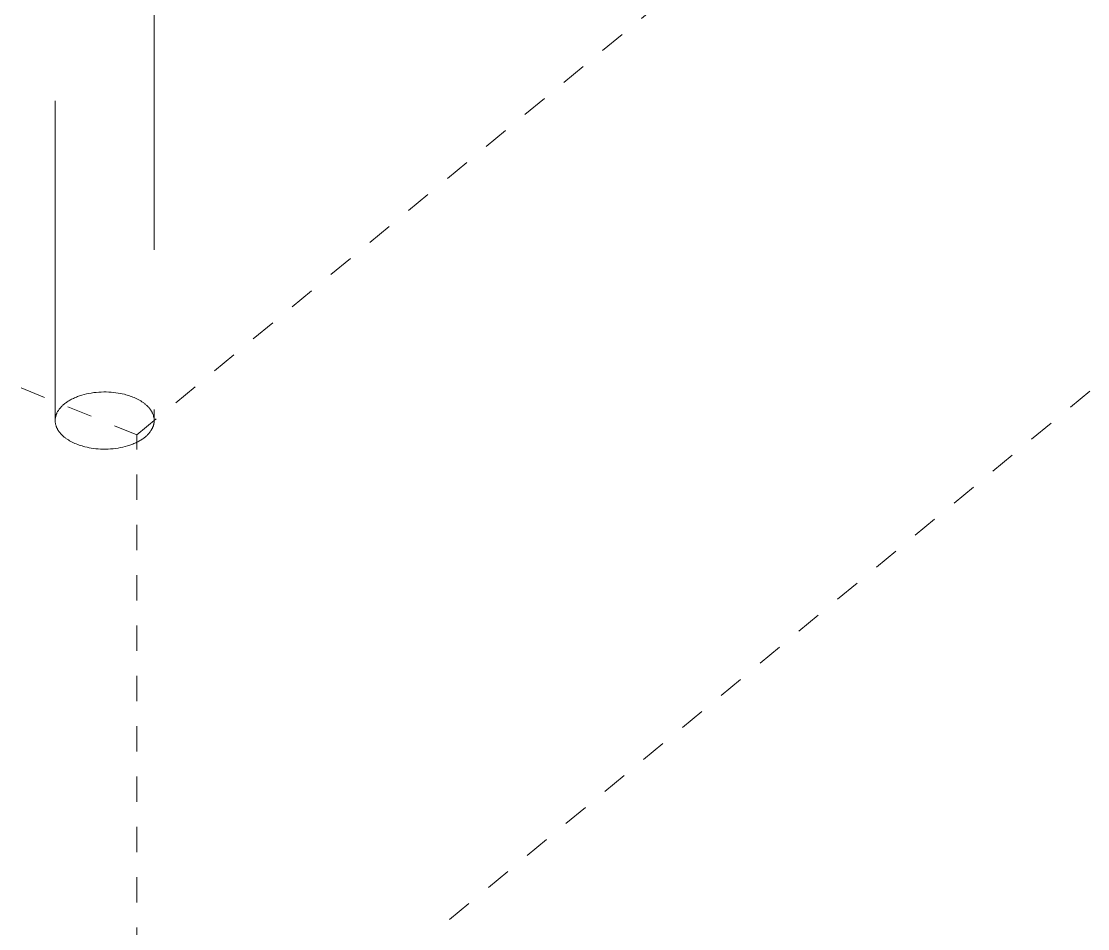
# Model space of a CAD drawing. Header units: inches. Extents: x -6 to 195, y -3 to 126.
# Drawn here: x 181.429 to 185.669, y 39.32 to 42.925 of the extents above; entities that cross this region are included whole.
import ezdxf

# ---------------------------------------------------------------- set-up
doc = ezdxf.new("R2010")
doc.units = ezdxf.units.IN
doc.linetypes.add('HIDDEN', pattern=[1.905, 1.27, -0.635])
doc.layers.add('ZANO_R_przerywana', color=250, linetype='HIDDEN', lineweight=0)

msp = doc.modelspace()

# ---------------------------------------------------------------- linework, layer by layer
at = {"layer": 'ZANO_R_przerywana', "ltscale": 0.05}
for p, q in [((181.88846, 41.28234), (195.43752, 52.4541)), ((173.82594, 44.54174), (181.88846, 41.28234)), ((187.37499, 42.85528), (173.82594, 31.68352)), ((181.88846, 28.42412), (181.88846, 41.28234))]:
    msp.add_line(p, q, dxfattribs=at)
at = {"layer": 'ZANO_R_przerywana'}
for p, q in [((181.95718, 45.19266), (181.95718, 41.33884)), ((181.56348, 41.33884), (181.56348, 45.09738)), ((181.62835, 41.42316), (181.63206, 41.42505)), ((181.63206, 41.42505), (181.63586, 41.42689)), ((181.63586, 41.42689), (181.63977, 41.42868)), ((181.63977, 41.42868), (181.64376, 41.43042)), ((181.64376, 41.43042), (181.64784, 41.43211)), ((181.64784, 41.43211), (181.65201, 41.43374)), ((181.65201, 41.43374), (181.65626, 41.43531)), ((181.65626, 41.43531), (181.66059, 41.43683)), ((181.66059, 41.43683), (181.66499, 41.43828)), ((181.66499, 41.43828), (181.66947, 41.43966)), ((181.66947, 41.43966), (181.67861, 41.44224)), ((181.67861, 41.44224), (181.68799, 41.44454)), ((181.68799, 41.44454), (181.69756, 41.44656)), ((181.69756, 41.44656), (181.70728, 41.44829)), ((181.70728, 41.44829), (181.71712, 41.44972)), ((181.71712, 41.44972), (181.72704, 41.45086)), ((181.72704, 41.45086), (181.73699, 41.45169)), ((181.73699, 41.45169), (181.74693, 41.45223)), ((181.74693, 41.45223), (181.75683, 41.45248)), ((181.75683, 41.45248), (181.76665, 41.45244)), ((181.76665, 41.45244), (181.77636, 41.45212)), ((181.77636, 41.45212), (181.78591, 41.45153)), ((181.78591, 41.45153), (181.79529, 41.45069)), ((181.79529, 41.45069), (181.80446, 41.4496)), ((181.80446, 41.4496), (181.8134, 41.44829)), ((181.8134, 41.44829), (181.82209, 41.44676)), ((181.82209, 41.44676), (181.8305, 41.44503)), ((181.8305, 41.44503), (181.83863, 41.44312)), ((181.83863, 41.44312), (181.84436, 41.44162)), ((181.84436, 41.44162), (181.85008, 41.44)), ((181.85008, 41.44), (181.85578, 41.43824)), ((181.85578, 41.43824), (181.86144, 41.43636)), ((181.86144, 41.43636), (181.86704, 41.43435)), ((181.86704, 41.43435), (181.87259, 41.4322)), ((181.87259, 41.4322), (181.87807, 41.42993)), ((181.87807, 41.42993), (181.88345, 41.42752)), ((181.88345, 41.42752), (181.88874, 41.42499)), ((181.88874, 41.42499), (181.89392, 41.42232)), ((181.57641, 41.37936), (181.57803, 41.38172)), ((181.57803, 41.38172), (181.57972, 41.38405)), ((181.57972, 41.38405), (181.58151, 41.38635)), ((181.58151, 41.38635), (181.58339, 41.38865)), ((181.58339, 41.38865), (181.58539, 41.39095)), ((181.58539, 41.39095), (181.58749, 41.39324)), ((181.58749, 41.39324), (181.5897, 41.39551)), ((181.5897, 41.39551), (181.59202, 41.39778)), ((181.59202, 41.39778), (181.59445, 41.40003)), ((181.59445, 41.40003), (181.59699, 41.40227)), ((181.59699, 41.40227), (181.59964, 41.40449)), ((181.59964, 41.40449), (181.60239, 41.40668)), ((181.60239, 41.40668), (181.60526, 41.40885)), ((181.60526, 41.40885), (181.60824, 41.411)), ((181.60824, 41.411), (181.61133, 41.41311)), ((181.61133, 41.41311), (181.61452, 41.4152)), ((181.61452, 41.4152), (181.61782, 41.41725)), ((181.61782, 41.41725), (181.62123, 41.41926)), ((181.62123, 41.41926), (181.62474, 41.42123)), ((181.62474, 41.42123), (181.62835, 41.42316)), ((181.89392, 41.42232), (181.89897, 41.41953)), ((181.89897, 41.41953), (181.90388, 41.41662)), ((181.90388, 41.41662), (181.90864, 41.41358)), ((181.90864, 41.41358), (181.91323, 41.41043)), ((181.91323, 41.41043), (181.91546, 41.40881)), ((181.91546, 41.40881), (181.91765, 41.40716)), ((181.91765, 41.40716), (181.91979, 41.40549)), ((181.91979, 41.40549), (181.92188, 41.40379)), ((181.92188, 41.40379), (181.92391, 41.40207)), ((181.92391, 41.40207), (181.9259, 41.40032)), ((181.9259, 41.40032), (181.92784, 41.39854)), ((181.92784, 41.39854), (181.92972, 41.39675)), ((181.92972, 41.39675), (181.93155, 41.39493)), ((181.93155, 41.39493), (181.93332, 41.39309)), ((181.93332, 41.39309), (181.93503, 41.39122)), ((181.93503, 41.39122), (181.93669, 41.38934)), ((181.93669, 41.38934), (181.93828, 41.38744)), ((181.93828, 41.38744), (181.93981, 41.38552)), ((181.93981, 41.38552), (181.94129, 41.38359)), ((181.94129, 41.38359), (181.9427, 41.38164)), ((181.9427, 41.38164), (181.94404, 41.37967)), ((181.56352, 41.33677), (181.56348, 41.33884)), ((181.56358, 41.34249), (181.56368, 41.3439)), ((181.56368, 41.3439), (181.5638, 41.3453)), ((181.5638, 41.3453), (181.56395, 41.3467)), ((181.56395, 41.3467), (181.56414, 41.3481)), ((181.56414, 41.3481), (181.56435, 41.34948)), ((181.56435, 41.34948), (181.56459, 41.35087)), ((181.56459, 41.35087), (181.56486, 41.35224)), ((181.56486, 41.35224), (181.56515, 41.35361)), ((181.56515, 41.35361), (181.56548, 41.35498)), ((181.56548, 41.35498), (181.56583, 41.35633)), ((181.56583, 41.35633), (181.56621, 41.35768)), ((181.56621, 41.35768), (181.56661, 41.35903)), ((181.56661, 41.35903), (181.56704, 41.36036)), ((181.56704, 41.36036), (181.5675, 41.36169)), ((181.5675, 41.36169), (181.56798, 41.36301)), ((181.56798, 41.36301), (181.56849, 41.36432)), ((181.56849, 41.36432), (181.56903, 41.36562)), ((181.56903, 41.36562), (181.56958, 41.36692)), ((181.56958, 41.36692), (181.57017, 41.3682)), ((181.57017, 41.3682), (181.57077, 41.36948)), ((181.57077, 41.36948), (181.57205, 41.37201)), ((181.57205, 41.37201), (181.57342, 41.3745)), ((181.57342, 41.3745), (181.57488, 41.37695)), ((181.57488, 41.37695), (181.57641, 41.37936)), ((181.94404, 41.37967), (181.94533, 41.37769)), ((181.94533, 41.37769), (181.94655, 41.3757)), ((181.94655, 41.3757), (181.9477, 41.37369)), ((181.9477, 41.37369), (181.94879, 41.37168)), ((181.94879, 41.37168), (181.94981, 41.36965)), ((181.94981, 41.36965), (181.95077, 41.36761)), ((181.95077, 41.36761), (181.95166, 41.36557)), ((181.95166, 41.36557), (181.95249, 41.36352)), ((181.95249, 41.36352), (181.95324, 41.36147)), ((181.95324, 41.36147), (181.95393, 41.35941)), ((181.95393, 41.35941), (181.95456, 41.35735)), ((181.95456, 41.35735), (181.95511, 41.35529)), ((181.95511, 41.35529), (181.9556, 41.35322)), ((181.9556, 41.35322), (181.95603, 41.35116)), ((181.95603, 41.35116), (181.95638, 41.34909)), ((181.95638, 41.34909), (181.95667, 41.34703)), ((181.95667, 41.34703), (181.9569, 41.34497)), ((181.9569, 41.34497), (181.95706, 41.34292)), ((181.95706, 41.34292), (181.95715, 41.34087)), ((181.95718, 41.33884), (181.95717, 41.33731)), ((181.56361, 41.33469), (181.56352, 41.33677)), ((181.56378, 41.3326), (181.56361, 41.33469)), ((181.56401, 41.33051), (181.56378, 41.3326)), ((181.56431, 41.32841), (181.56401, 41.33051)), ((181.56468, 41.32632), (181.56431, 41.32841)), ((181.56512, 41.32422), (181.56468, 41.32632)), ((181.56562, 41.32212), (181.56512, 41.32422)), ((181.5662, 41.32003), (181.56562, 41.32212)), ((181.56684, 41.31794), (181.5662, 41.32003)), ((181.56756, 41.31585), (181.56684, 41.31794)), ((181.56834, 41.31376), (181.56756, 41.31585)), ((181.56919, 41.31168), (181.56834, 41.31376)), ((181.57011, 41.30961), (181.56919, 41.31168)), ((181.57109, 41.30755), (181.57011, 41.30961)), ((181.57215, 41.30549), (181.57109, 41.30755)), ((181.57327, 41.30345), (181.57215, 41.30549)), ((181.57447, 41.30141), (181.57327, 41.30345)), ((181.57572, 41.29939), (181.57447, 41.30141)), ((181.57705, 41.29739), (181.57572, 41.29939)), ((181.57844, 41.29539), (181.57705, 41.29739)), ((181.94451, 41.29872), (181.94277, 41.29615)), ((181.94615, 41.30133), (181.94451, 41.29872)), ((181.94694, 41.30265), (181.94615, 41.30133)), ((181.9477, 41.30399), (181.94694, 41.30265)), ((181.94843, 41.30534), (181.9477, 41.30399)), ((181.94914, 41.30669), (181.94843, 41.30534)), ((181.94983, 41.30806), (181.94914, 41.30669)), ((181.95048, 41.30944), (181.94983, 41.30806)), ((181.95111, 41.31083), (181.95048, 41.30944)), ((181.95171, 41.31223), (181.95111, 41.31083)), ((181.95228, 41.31364), (181.95171, 41.31223)), ((181.95283, 41.31506), (181.95228, 41.31364)), ((181.95334, 41.31649), (181.95283, 41.31506)), ((181.95382, 41.31793), (181.95334, 41.31649)), ((181.95427, 41.31937), (181.95382, 41.31793)), ((181.9547, 41.32083), (181.95427, 41.31937)), ((181.95509, 41.32229), (181.9547, 41.32083)), ((181.95544, 41.32377), (181.95509, 41.32229)), ((181.95577, 41.32524), (181.95544, 41.32377)), ((181.95606, 41.32673), (181.95577, 41.32524)), ((181.95632, 41.32822), (181.95606, 41.32673)), ((181.95655, 41.32972), (181.95632, 41.32822)), ((181.95674, 41.33123), (181.95655, 41.32972)), ((181.9569, 41.33274), (181.95674, 41.33123)), ((181.95702, 41.33426), (181.9569, 41.33274)), ((181.95711, 41.33578), (181.95702, 41.33426)), ((181.95717, 41.33731), (181.95711, 41.33578)), ((181.57989, 41.29342), (181.57844, 41.29539)), ((181.58141, 41.29146), (181.57989, 41.29342)), ((181.58299, 41.28952), (181.58141, 41.29146)), ((181.58463, 41.2876), (181.58299, 41.28952)), ((181.58634, 41.28569), (181.58463, 41.2876)), ((181.5881, 41.28381), (181.58634, 41.28569)), ((181.58992, 41.28195), (181.5881, 41.28381)), ((181.5918, 41.28011), (181.58992, 41.28195)), ((181.59374, 41.2783), (181.5918, 41.28011)), ((181.59573, 41.27651), (181.59374, 41.2783)), ((181.59778, 41.27475), (181.59573, 41.27651)), ((181.59987, 41.27301), (181.59778, 41.27475)), ((181.60202, 41.2713), (181.59987, 41.27301)), ((181.60422, 41.26961), (181.60202, 41.2713)), ((181.60647, 41.26796), (181.60422, 41.26961)), ((181.60876, 41.26633), (181.60647, 41.26796)), ((181.6111, 41.26473), (181.60876, 41.26633)), ((181.6159, 41.26163), (181.6111, 41.26473)), ((181.62086, 41.25864), (181.6159, 41.26163)), ((181.62596, 41.25579), (181.62086, 41.25864)), ((181.6312, 41.25306), (181.62596, 41.25579)), ((181.89232, 41.25452), (181.88861, 41.25264)), ((181.89593, 41.25646), (181.89232, 41.25452)), ((181.89944, 41.25843), (181.89593, 41.25646)), ((181.90285, 41.26044), (181.89944, 41.25843)), ((181.90615, 41.26249), (181.90285, 41.26044)), ((181.90934, 41.26458), (181.90615, 41.26249)), ((181.91243, 41.26669), (181.90934, 41.26458)), ((181.9154, 41.26884), (181.91243, 41.26669)), ((181.91827, 41.27101), (181.9154, 41.26884)), ((181.92103, 41.2732), (181.91827, 41.27101)), ((181.92368, 41.27542), (181.92103, 41.2732)), ((181.92622, 41.27765), (181.92368, 41.27542)), ((181.92865, 41.27991), (181.92622, 41.27765)), ((181.93097, 41.28217), (181.92865, 41.27991)), ((181.93318, 41.28445), (181.93097, 41.28217)), ((181.93528, 41.28674), (181.93318, 41.28445)), ((181.93727, 41.28903), (181.93528, 41.28674)), ((181.93916, 41.29134), (181.93727, 41.28903)), ((181.94094, 41.29364), (181.93916, 41.29134)), ((181.94277, 41.29615), (181.94094, 41.29364)), ((181.63655, 41.25047), (181.6312, 41.25306)), ((181.64201, 41.24801), (181.63655, 41.25047)), ((181.64756, 41.24569), (181.64201, 41.24801)), ((181.65319, 41.2435), (181.64756, 41.24569)), ((181.65888, 41.24145), (181.65319, 41.2435)), ((181.66463, 41.23953), (181.65888, 41.24145)), ((181.67041, 41.23774), (181.66463, 41.23953)), ((181.67621, 41.23609), (181.67041, 41.23774)), ((181.68204, 41.23457), (181.67621, 41.23609)), ((181.69016, 41.23266), (181.68204, 41.23457)), ((181.69858, 41.23093), (181.69016, 41.23266)), ((181.70727, 41.2294), (181.69858, 41.23093)), ((181.71621, 41.22808), (181.70727, 41.2294)), ((181.72538, 41.227), (181.71621, 41.22808)), ((181.73475, 41.22616), (181.72538, 41.227)), ((181.74431, 41.22557), (181.73475, 41.22616)), ((181.75401, 41.22525), (181.74431, 41.22557)), ((181.76383, 41.22521), (181.75401, 41.22525)), ((181.77374, 41.22546), (181.76383, 41.22521)), ((181.78368, 41.22599), (181.77374, 41.22546)), ((181.79363, 41.22683), (181.78368, 41.22599)), ((181.80354, 41.22796), (181.79363, 41.22683)), ((181.81338, 41.2294), (181.80354, 41.22796)), ((181.82311, 41.23113), (181.81338, 41.2294)), ((181.83268, 41.23315), (181.82311, 41.23113)), ((181.84205, 41.23545), (181.83268, 41.23315)), ((181.8512, 41.23802), (181.84205, 41.23545)), ((181.85567, 41.23941), (181.8512, 41.23802)), ((181.86008, 41.24086), (181.85567, 41.23941)), ((181.86441, 41.24237), (181.86008, 41.24086)), ((181.86866, 41.24395), (181.86441, 41.24237)), ((181.87283, 41.24558), (181.86866, 41.24395)), ((181.87691, 41.24726), (181.87283, 41.24558)), ((181.8809, 41.249), (181.87691, 41.24726)), ((181.8848, 41.2508), (181.8809, 41.249)), ((181.88861, 41.25264), (181.8848, 41.2508))]:
    msp.add_line(p, q, dxfattribs=at)

doc.saveas('drawing.dxf')
